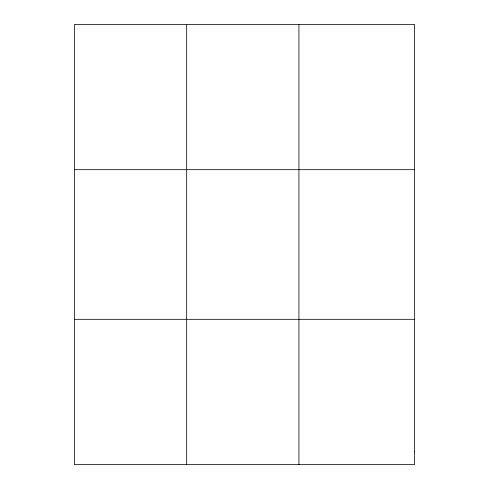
<?xml version="1.0" encoding="UTF-8"?>
<svg xmlns="http://www.w3.org/2000/svg" width="489" height="489" viewBox="0 0 489 489"><rect width="100%" height="100%" fill="white"/><g stroke="black" fill="none" stroke-linecap="round" stroke-linejoin="round"><path stroke-width="0.73" d="M186.676 464.55L186.676 24.45M298.926 464.55L298.926 24.45M74.426 169.683L414.574 169.683M74.426 319.317L414.574 319.317M414.574 451.347L414.574 464.55L74.426 464.55L74.426 24.45L414.574 24.45L414.574 451.347"/></g></svg>
